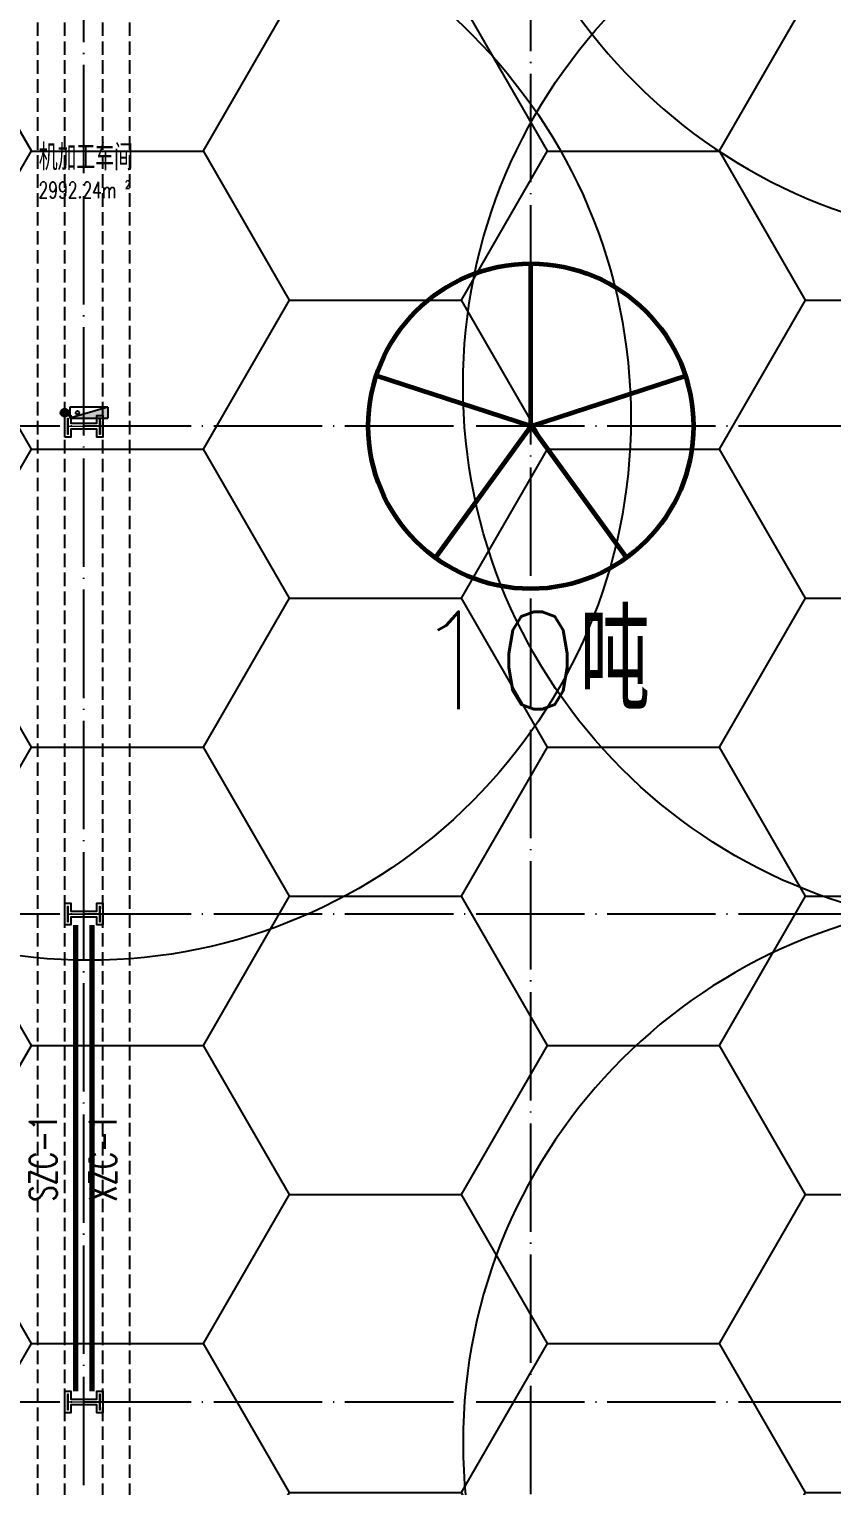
# Model space of a CAD drawing. Extents: x -821772 to -21949, y 506164 to 1049594.
# Drawn here: x -161963 to -147149, y 767274 to 794145 of the extents above; entities that cross this region are included whole.
import ezdxf
from ezdxf.enums import TextEntityAlignment as Align
from ezdxf.xclip import XClip

# ---------------------------------------------------------------- set-up
doc = ezdxf.new("R2010")
doc.units = 0
doc.header["$LTSCALE"] = 1000
doc.header["$MEASUREMENT"] = 0
doc.header["$XCLIPFRAME"] = 2
for name, pattern in [('10平面20250807_t3$0$CENTER', [2, 1.25, -0.25, 0.25, -0.25]), ('10平面20250807_t3$0$DASH', [0.35, 0.25, -0.1]), ('10平面20250807_t3$0$DOTE', [2.42, 2, -0.2, 0.02, -0.2])]:
    doc.linetypes.add(name, pattern=pattern)
for name, color, linetype in [('10平面20250807_t3$0$A-AXIS-DOTE', 8, '10平面20250807_t3$0$DOTE'), ('10平面20250807_t3$0$A-AXIS-DP', 8, 'Continuous'), ('10平面20250807_t3$0$A-HATCH-2', 8, 'Continuous'), ('10平面20250807_t3$0$A-LIN-V', 8, 'Continuous'), ('10平面20250807_t3$0$A-WINDOW', 8, 'Continuous'), ('10平面20250807_t3$0$AS-WALL', 8, 'Continuous'), ('10平面20250807_t3$0$SB_ZF消火栓', 10, 'Continuous'), ('10平面20250807_t3$0$建-房间', 8, 'Continuous'), ('10平面20250807_t3$0$建-箭头', 8, 'Continuous'), ('PUB_HATCH', 8, 'Continuous')]:
    doc.layers.add(name, color=color, linetype=linetype)
for name, color, linetype, lineweight in [('10平面20250807_t3$0$LG-ZF消防', 1, 'Continuous', 60), ('10平面20250807_t3$0$S-col', 8, 'Continuous', 0), ('10平面20250807_t3$0$THIN', 8, 'Continuous', 0), ('10平面20250807_t3$0$柱间支撑', 8, '10平面20250807_t3$0$CENTER', 0)]:
    doc.layers.add(name, color=color, linetype=linetype, lineweight=lineweight)
doc.styles.add('10平面20250807_t3$0$A-AREA', font='SIMPLEX', dxfattribs={"bigfont": 'GBCBIG'})
doc.styles.add('10平面20250807_t3$0$A-STANDARD', font='SIMPLEX', dxfattribs={"bigfont": 'GBCBIG'})
doc.styles.add('10平面20250807_t3$0$TSSD_Rein', font='tj-romans1.shx', dxfattribs={"width": 0.7, "bigfont": 'tj-hztxt.shx'})

# ---------------------------------------------------------------- blocks, each defined once
blk = doc.blocks.new('10平面20250807_t3$0$dote')
at = {"layer": '10平面20250807_t3$0$A-AXIS-DOTE'}
for p, q in [((59782.2, -68993.9), (59782.2, 36662.3)), ((68032.2, -69160), (68032.2, 36662.3)), ((76282.2, -18000), (-41310, -18000)), ((76282.2, -27000), (-41310, -27000)), ((76282.2, -36000), (-41310, -36000))]:
    blk.add_line(p, q, dxfattribs=at)
blk = doc.blocks.new('10平面20250807_t3$0$G$C1A8DA1F8')
at = {"color": 2, "style": '10平面20250807_t3$0$A-STANDARD'}
blk.add_text('10吨', height=1800, dxfattribs=at).set_placement((-2536, -801))
blk = doc.blocks.new('10平面20250807_t3$0$_FZH')
at = {"layer": '10平面20250807_t3$0$A-HATCH-2'}
blk.add_lwpolyline([(-0.437, -0.25), (-0.437, 0.25), (-0.297, 0.25), (-0.297, 0.067), (0.298, 0.067), (0.298, 0.25), (0.438, 0.25), (0.438, -0.25), (0.298, -0.25), (0.298, -0.068), (-0.297, -0.068), (-0.297, -0.25)], close=True, dxfattribs=at)
at = {"layer": '10平面20250807_t3$0$S-col'}
blk.add_lwpolyline([(-0.375, -0.188), (-0.375, 0.187), (-0.36, 0.187), (-0.36, 0.005), (0.36, 0.005), (0.36, 0.187), (0.375, 0.187), (0.375, -0.188), (0.36, -0.188), (0.36, -0.005), (-0.36, -0.005), (-0.36, -0.188)], close=True, dxfattribs=at)
blk = doc.blocks.new('10平面20250807_t3$0$w4234324')
at = {"xscale": 800.0000000000005, "yscale": 800.0000000000005, "zscale": 800.0000000000005}
for p in [(-160954, 786820), (-160954, 777820), (-160954, 768820)]:
    blk.add_blockref('10平面20250807_t3$0$_FZH', p, dxfattribs=at)
blk = doc.blocks.new('10平面20250807_t3$0$3243243')
at = {"layer": '10平面20250807_t3$0$A-HATCH-2', "linetype": '10平面20250807_t3$0$DASH'}
for p, q in [((-161804.2, 741520), (-161804.2, 832220)), ((-161304.2, 741520), (-161304.2, 832220)), ((-160604.2, 741520), (-160604.2, 832220)), ((-160104.2, 741520), (-160104.2, 832220))]:
    blk.add_line(p, q, dxfattribs=at)
blk = doc.blocks.new('10平面20250807_t3$0$w4324324')
at = {"layer": '10平面20250807_t3$0$A-HATCH-2', "lineweight": 60}
for q in [(-1694760, 686605), (-1697614, 684532), (-1691907, 684532), (-1696524, 681178), (-1692997, 681178)]:
    blk.add_line((-1694760, 683605), q, dxfattribs=at)
blk.add_circle((-1694760, 683605), 3000, dxfattribs=at)
blk = doc.blocks.new('10平面20250807_t3$0$w423432')
at = {"layer": '10平面20250807_t3$0$A-LIN-V'}
blk.add_blockref('10平面20250807_t3$0$w4324324', (16500, -36000), dxfattribs=at)
blk = doc.blocks.new('10平面20250807_t3$0$23124232432')
at = {"layer": '10平面20250807_t3$0$柱间支撑', "const_width": 100}
for points in [[(-161104, 777620), (-161104, 769020)], [(-160804, 777620), (-160804, 769020)]]:
    blk.add_lwpolyline(points, dxfattribs=at)
at = {"layer": '10平面20250807_t3$0$THIN', "style": '10平面20250807_t3$0$TSSD_Rein', "width": 0.7}
for s, p in [('SZC-1', (-161304, 773320)), ('XZC-1', (-160200, 773320))]:
    blk.add_text(s, height=500, rotation=90, dxfattribs=at).set_placement(p, align=Align.BOTTOM_CENTER)
blk = doc.blocks.new('10平面20250807_t3$0$A$C5D961328')
at = {"layer": '10平面20250807_t3$0$SB_ZF消火栓'}
blk.add_hatch(color=256, dxfattribs=at).paths.add_polyline_path([(0, 40), (700, 40), (700, 240)])
at = {"layer": '10平面20250807_t3$0$A-LIN-V', "ltscale": 500}
blk.add_circle((350, 40), 10001, dxfattribs=at)
at = {"layer": '10平面20250807_t3$0$SB_ZF消火栓'}
for p, q in [((700, 240), (0, 240)), ((0, 240), (0, 40)), ((700, 240), (0, 40)), ((0, 40), (700, 40)), ((700, 240), (700, 40))]:
    blk.add_line(p, q, dxfattribs=at)
at = {"layer": '10平面20250807_t3$0$SB_ZF消火栓', "color": 1}
blk.add_circle((140, 140), 32.5, dxfattribs=at)
blk = doc.blocks.new('10平面20250807_t3$0$43242343')
at = {"layer": '10平面20250807_t3$0$LG-ZF消防', "linetype": 'Continuous'}
blk.add_circle((-161308, 787070), 50, dxfattribs=at)
blk = doc.blocks.new('10平面20250807_t3$0$234243242332')
at = {"layer": '10平面20250807_t3$0$LG-ZF消防', "linetype": 'Continuous'}
blk.add_blockref('10平面20250807_t3$0$43242343', (0, 0), dxfattribs=at)
at = {"layer": '10平面20250807_t3$0$SB_ZF消火栓', "xscale": -1}
for p, rotation in [((-143756, 799887), 270), ((-143914, 768420), 89.99999999999997)]:
    blk.add_blockref('10平面20250807_t3$0$A$C5D961328', p, dxfattribs=dict(at, rotation=rotation))
at = {"layer": '10平面20250807_t3$0$SB_ZF消火栓', "rotation": 90}
blk.add_blockref('10平面20250807_t3$0$A$C5D961328', (-143914, 787223), dxfattribs=at)
at = {"layer": '10平面20250807_t3$0$SB_ZF消火栓'}
blk.add_blockref('10平面20250807_t3$0$A$C5D961328', (-161209, 786930), dxfattribs=at)
blk = doc.blocks.new('10平面20250807_t3')
at = {"layer": '10平面20250807_t3$0$建-箭头'}
blk.add_lwpolyline([(-152716.4, 769259.4, 0, 0, 0), (-152716.4, 762359.4, 0, 240, 0), (-152716.4, 763259.4, 0, 0, 0)], format="xyseb", dxfattribs=at)
blk.add_blockref('10平面20250807_t3$0$G$C1A8DA1F8', (-152350, 782400))
at = {"layer": '10平面20250807_t3$0$A-AXIS-DP'}
blk.add_blockref('10平面20250807_t3$0$3243243', (0, 0), dxfattribs=at)
at = {"layer": '10平面20250807_t3$0$A-LIN-V'}
blk.add_blockref('10平面20250807_t3$0$w423432', (1525556.2, 139215), dxfattribs=at)
at = {"layer": '10平面20250807_t3$0$A-WINDOW'}
blk.add_blockref('10平面20250807_t3$0$w4234324', (0, 0), dxfattribs=at)
at = {"layer": '10平面20250807_t3$0$AS-WALL'}
blk.add_blockref('10平面20250807_t3$0$dote', (-220736.4, 804820), dxfattribs=at)
at = {"layer": '10平面20250807_t3$0$SB_ZF消火栓', "linetype": 'Continuous'}
blk.add_blockref('10平面20250807_t3$0$234243242332', (0, 0), dxfattribs=at)
at = {"layer": '10平面20250807_t3$0$柱间支撑'}
blk.add_blockref('10平面20250807_t3$0$23124232432', (0, 0), dxfattribs=at)
at = {"layer": '10平面20250807_t3$0$建-房间', "style": '10平面20250807_t3$0$A-AREA'}
blk.add_text('机加工车间', height=482.27, dxfattribs=at).set_placement((-161784, 791540))
at = {"layer": '10平面20250807_t3$0$建-房间', "style": '10平面20250807_t3$0$A-AREA', "width": 0.705882}
for s, height, p in [('2992.24m', 297.5, (-161789.2, 791028.1)), ('2', 148.8, (-160189.2, 791203.1))]:
    blk.add_text(s, height=height, dxfattribs=at).set_placement(p)

msp = doc.modelspace()

# ---------------------------------------------------------------- block references
at = {"ltscale": 100}
ref = msp.add_blockref('10平面20250807_t3', (0, 0), dxfattribs=at)
XClip(ref).set_block_clipping_path([(-386212.6353242097, 506163.79756496), (-21948.7593967821, 884998.2285294847)])

# ---------------------------------------------------------------- next in the draw order: hatches: boundary and pattern name
at = {"layer": 'PUB_HATCH', "ltscale": 5000}
h = msp.add_hatch(dxfattribs=at)
h.set_pattern_fill('HONEY', color=8, scale=2000)
h.set_pattern_definition([(0, (0, 0), (4762.5, 2749.63), [3175, -6350]), (120, (0, 0), (-4762.499, 2749.631), [3175, -6350]), (60, (0, 0), (0.0006, 5499.261), [-6350, 3175])])
h.paths.add_polyline_path([(-148304.2, 741220), (-148304.2, 741720), (-149704.2, 741720), (-149704.2, 741220), (-164804.2, 741220), (-164804.2, 741720), (-166204.2, 741720), (-166204.2, 741220), (-181304.2, 741220), (-181304.2, 741720), (-182704.2, 741720), (-182704.2, 741220), (-197804.2, 741220), (-197804.2, 741720), (-199204.2, 741720), (-199204.2, 741220), (-214304.2, 741220), (-214304.2, 741720), (-215704.2, 741720), (-215704.2, 741220), (-254554.2, 741220), (-254554.2, 760283.3), (-231116.1, 832520), (-215704.2, 832520), (-215704.2, 832020), (-214304.2, 832020), (-214304.2, 832520), (-182704.2, 832520), (-182704.2, 832020), (-181304.2, 832020), (-181304.2, 832520), (-157104.2, 832520), (-157104.2, 832020), (-155704.2, 832020), (-155704.2, 832520), (-143954.2, 832520), (-143954.2, 741220)])

doc.saveas('drawing.dxf')
